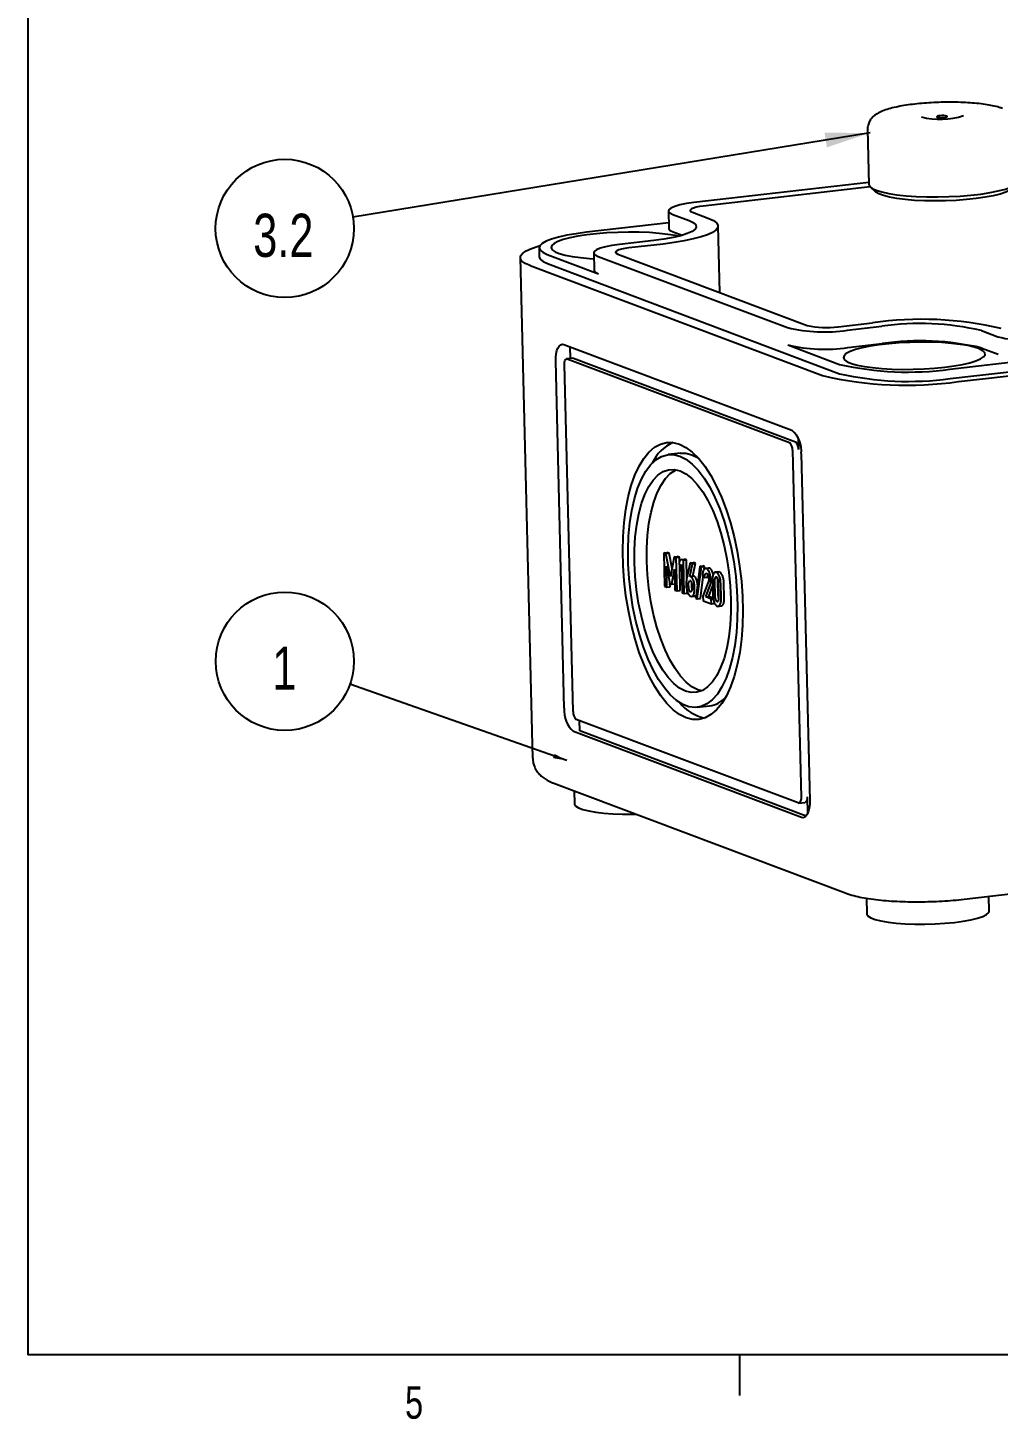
# Paper-space layout 'Layout1' of a CAD drawing. Extents: x 0.3 to 10.8, y 0.2 to 8.2.
# Drawn here: x 0.33 to 3.139, y 0.206 to 4.233 of the extents above; entities that cross this region are included whole.
import ezdxf

# ---------------------------------------------------------------- set-up
doc = ezdxf.new("R2010")
doc.units = 0
doc.header["$MEASUREMENT"] = 0
doc.linetypes.add('SLD-SOLID', pattern=[0])
doc.layers.get('0').update_dxf_attribs({"linetype": 'CONTINUOUS'})
doc.layers.add('FORMAT', color=7, linetype='SLD-SOLID')
doc.layers.add('SLD-0', color=7, linetype='SLD-SOLID')
doc.styles.add('SLDTEXTSTYLE1', font='TXT', dxfattribs={"width": 0.75})
doc.dimstyles.new('SLDDIMSTYLE0', dxfattribs={"dimtxt": 0.18, "dimasz": 0.13, "dimexe": 0, "dimexo": 0.0625, "dimgap": 0, "dimtad": 0, "dimtih": 1, "dimtoh": 1, "dimdec": 0, "dimrnd": 1e-09, "dimzin": 0, "dimtxsty": 'STANDARD', "dimsah": 1, "dimcen": 0.09, "dimazin": 3, "dimtfac": 0.13, "dimtdec": 0, "dimtofl": 0, "dimtmove": 0, "dimatfit": 3, "dimtolj": 1, "dimtzin": 0})
doc.dimstyles.new('SLDDIMSTYLE1', dxfattribs={"dimtxt": 0.18, "dimasz": 0.04, "dimexe": 0, "dimexo": 0.0625, "dimgap": 0, "dimtad": 0, "dimtih": 1, "dimtoh": 1, "dimdec": 0, "dimrnd": 1e-09, "dimzin": 0, "dimtxsty": 'STANDARD', "dimblk1": 'DOT', "dimblk2": 'DOT', "dimsah": 1, "dimcen": 0.09, "dimazin": 3, "dimtfac": 0.04, "dimtdec": 0, "dimtofl": 0, "dimtmove": 0, "dimatfit": 3, "dimtolj": 1, "dimtzin": 0})

# ---------------------------------------------------------------- blocks, each defined once
blk = doc.blocks.new('SW_NOTE_5')
at = {"layer": 'SLD-0', "color": 0}
blk.add_circle((-0.1887, 0.0664), 0.2001, dxfattribs=at)
at = {"layer": 'SLD-0', "color": 0, "insert": (-0.19, 0.109), "char_height": 0.125, "attachment_point": 2, "style": 'SLDTEXTSTYLE1'}
blk.add_mtext('1', dxfattribs=at)
blk = doc.blocks.new('_DOT')
at = {"color": 0, "linetype": 'BYBLOCK'}
blk.add_line((-0.5, 0), (-1, 0), dxfattribs=at)
at = {"color": 0, "linetype": 'BYBLOCK', "const_width": 0.5}
blk.add_lwpolyline([(-0.25, 0, 1), (0.25, 0, 1)], format="xyb", close=True, dxfattribs=at)
blk = doc.blocks.new('SW_NOTE_7')
at = {"layer": 'SLD-0', "color": 0}
blk.add_circle((-0.1975, -0.0322), 0.2001, dxfattribs=at)
at = {"layer": 'SLD-0', "color": 0, "insert": (-0.2016, 0.0103), "char_height": 0.125, "attachment_point": 2, "style": 'SLDTEXTSTYLE1'}
blk.add_mtext('3.2', dxfattribs=at)

psp = doc.layouts.get("Layout1")

# ---------------------------------------------------------------- linework, layer by layer
at = {"color": 7, "linetype": 'SLD-SOLID'}
for p, q in [((2.7609, 3.9393), (2.7648, 3.7802)), ((2.7647, 3.7855), (2.2582, 3.7275)), ((2.7687, 3.7727), (2.2853, 3.7173)), ((2.7691, 3.7723), (2.7842, 3.7585)), ((2.1851, 3.6687), (1.9468, 3.6414)), ((2.1842, 3.7032), (2.1854, 3.653)), ((2.1968, 3.693), (2.2442, 3.6752)), ((2.2537, 3.6995), (2.3011, 3.6817)), ((2.1981, 3.6428), (2.2244, 3.6329)), ((2.333, 3.4673), (2.3282, 3.6597)), ((1.8099, 3.5966), (1.8106, 3.5696)), ((2.1418, 3.6178), (2.0423, 3.6064)), ((2.1689, 3.6076), (2.0694, 3.5962)), ((1.7555, 3.5682), (1.7913, 2.1193)), ((1.7841, 3.545), (2.6302, 3.2266)), ((1.8332, 3.5777), (1.9821, 3.5217)), ((1.8339, 3.5507), (2.68, 3.2323)), ((1.9683, 3.5821), (1.9695, 3.5319)), ((1.9809, 3.5719), (2.5291, 3.3656)), ((2.0377, 3.5784), (2.586, 3.3721)), ((2.9999, 3.2183), (5.8072, 3.5399)), ((3.0236, 3.2094), (5.8309, 3.531)), ((2.6752, 3.3682), (2.7747, 3.3796)), ((2.7022, 3.358), (2.8017, 3.3694)), ((3.0903, 3.3568), (3.1376, 3.339)), ((1.882, 3.3168), (2.5419, 3.0684)), ((1.9008, 3.2765), (1.9, 3.31)), ((2.5304, 3.3154), (2.6793, 3.2593)), ((2.7035, 3.3078), (2.803, 3.3192)), ((3.0915, 3.3066), (3.1389, 3.2887)), ((1.8829, 2.2638), (1.858, 3.2684)), ((1.9074, 3.2772), (1.8896, 3.2752)), ((1.8914, 3.2749), (2.5344, 3.033)), ((1.9092, 3.277), (2.5522, 3.035)), ((2.9993, 3.2453), (3.312, 3.2812)), ((1.9083, 2.2542), (1.8834, 3.2588)), ((2.5603, 3.0446), (2.5611, 3.0125)), ((2.2195, 3.0021), (2.1839, 2.9981)), ((2.2524, 2.9977), (2.2702, 2.9888)), ((2.5434, 3.0105), (2.5682, 2.0059)), ((2.5687, 3.0009), (2.5936, 1.9963)), ((2.171, 2.7137), (2.1801, 2.7147)), ((2.171, 2.7137), (2.1734, 2.6172)), ((2.1771, 2.7114), (2.171, 2.7137)), ((2.1771, 2.7114), (2.1861, 2.7124)), ((2.1908, 2.6439), (2.1771, 2.7114)), ((2.1861, 2.7124), (2.1801, 2.7147)), ((2.1951, 2.6683), (2.1861, 2.7124)), ((2.2011, 2.7024), (2.1908, 2.6439)), ((2.2011, 2.7024), (2.2101, 2.7034)), ((2.2071, 2.7001), (2.2011, 2.7024)), ((2.2071, 2.7001), (2.2162, 2.7011)), ((2.2095, 2.6036), (2.2071, 2.7001)), ((2.2162, 2.7011), (2.2101, 2.7034)), ((2.2165, 2.688), (2.2162, 2.7011)), ((2.1783, 2.675), (2.1885, 2.6252)), ((2.1798, 2.6148), (2.1783, 2.675)), ((2.1938, 2.6231), (2.2015, 2.6663)), ((2.2015, 2.6663), (2.2031, 2.606)), ((2.2215, 2.6947), (2.2158, 2.687)), ((2.2158, 2.687), (2.2161, 2.6722)), ((2.2161, 2.6722), (2.2219, 2.68)), ((2.2161, 2.6722), (2.2221, 2.6729)), ((2.2186, 2.6046), (2.2169, 2.6723)), ((2.2215, 2.6947), (2.2306, 2.6957)), ((2.2276, 2.6924), (2.2215, 2.6947)), ((2.2219, 2.68), (2.2239, 2.598)), ((2.2276, 2.6924), (2.2367, 2.6934)), ((2.23, 2.5957), (2.2276, 2.6924)), ((2.2367, 2.6934), (2.2306, 2.6957)), ((2.2379, 2.6423), (2.2367, 2.6934)), ((2.247, 2.685), (2.2369, 2.6373)), ((2.2459, 2.6449), (2.2537, 2.6824)), ((2.247, 2.685), (2.256, 2.686)), ((2.2537, 2.6824), (2.247, 2.685)), ((2.2537, 2.6824), (2.2627, 2.6835)), ((2.255, 2.6461), (2.2627, 2.6835)), ((2.2627, 2.6835), (2.256, 2.686)), ((2.2752, 2.6754), (2.2634, 2.5825)), ((2.268, 2.5808), (2.2798, 2.6736)), ((2.2752, 2.6754), (2.2842, 2.6764)), ((2.2798, 2.6736), (2.2752, 2.6754)), ((2.2798, 2.6736), (2.2888, 2.6746)), ((2.2888, 2.6746), (2.2842, 2.6764)), ((2.2877, 2.6658), (2.2888, 2.6746)), ((2.3016, 2.6698), (2.2904, 2.6685)), ((2.303, 2.6693), (2.3006, 2.669)), ((2.3134, 2.6532), (2.312, 2.6579)), ((2.3305, 2.6589), (2.3193, 2.6576)), ((2.3321, 2.6584), (2.3295, 2.6581)), ((2.1885, 2.6252), (2.1938, 2.6231)), ((2.1889, 2.6158), (2.1886, 2.6251)), ((2.1938, 2.6231), (2.2026, 2.6242)), ((2.2448, 2.6331), (2.2432, 2.6311)), ((2.2474, 2.6334), (2.246, 2.6332)), ((2.2561, 2.6463), (2.2471, 2.6452)), ((2.2771, 2.5818), (2.285, 2.6441)), ((2.2828, 2.6449), (2.2889, 2.6426)), ((2.2996, 2.6293), (2.2842, 2.5883)), ((2.2889, 2.6426), (2.2979, 2.6437)), ((2.2922, 2.5861), (2.3049, 2.62)), ((2.2979, 2.6437), (2.2985, 2.6497)), ((2.3117, 2.634), (2.3128, 2.5914)), ((2.3178, 2.631), (2.3188, 2.59)), ((2.3268, 2.632), (2.3278, 2.591)), ((2.3307, 2.5855), (2.3297, 2.6265)), ((2.3368, 2.5824), (2.3357, 2.625)), ((2.3458, 2.5834), (2.3448, 2.626)), ((2.1734, 2.6172), (2.1798, 2.6148)), ((2.1798, 2.6148), (2.1889, 2.6158)), ((2.2031, 2.606), (2.2095, 2.6036)), ((2.2095, 2.6036), (2.2186, 2.6046)), ((2.2239, 2.598), (2.23, 2.5957)), ((2.23, 2.5957), (2.2391, 2.5967)), ((2.2391, 2.5967), (2.2389, 2.6018)), ((2.2499, 2.5874), (2.2612, 2.5887)), ((2.2634, 2.5825), (2.268, 2.5808)), ((2.268, 2.5808), (2.2771, 2.5818)), ((2.2842, 2.5883), (2.2846, 2.5753)), ((2.2922, 2.5861), (2.3012, 2.5872)), ((2.3083, 2.58), (2.2922, 2.5861)), ((2.3012, 2.5872), (2.3122, 2.6164)), ((2.3135, 2.5825), (2.3012, 2.5872)), ((2.3083, 2.58), (2.3138, 2.5807)), ((2.3087, 2.5663), (2.3083, 2.58)), ((2.2846, 2.5753), (2.3087, 2.5663)), ((2.3087, 2.5663), (2.3177, 2.5673)), ((2.327, 2.5587), (2.3383, 2.5599)), ((2.2677, 2.2666), (2.3033, 2.2707)), ((2.5602, 1.9898), (1.9172, 2.2317)), ((1.9275, 2.1983), (1.9267, 2.2281)), ((2.5696, 1.9479), (1.9097, 2.1963)), ((2.5829, 1.9517), (1.9275, 2.1983)), ((1.8525, 2.0469), (2.6986, 1.7285)), ((1.9118, 2.0246), (1.9127, 1.987)), ((3.0408, 1.7113), (5.8481, 2.033)), ((2.562, 1.9895), (2.5798, 1.9916)), ((2.586, 2.0079), (2.5872, 1.9582)), ((2.7577, 1.7139), (2.7588, 1.6686)), ((3.113, 1.6774), (3.112, 1.7195))]:
    psp.add_line(p, q, dxfattribs=at)
at = {"color": 7, "linetype": 'SLD-SOLID', "flags": 128}
for points in [[(2.9901, 3.978), (2.9866, 3.9788), (2.9816, 3.9793), (2.9758, 3.9793), (2.9701, 3.9789), (2.9654, 3.9781), (2.9624, 3.9771), (2.9616, 3.976), (2.963, 3.9749), (2.9665, 3.9741), (2.9715, 3.9737), (2.9773, 3.9736), (2.983, 3.9741), (2.9877, 3.9748), (2.9907, 3.9759), (2.9915, 3.977), (2.9901, 3.978)], [(2.7648, 3.7802), (2.7671, 3.7745), (2.7741, 3.7686), (2.7858, 3.7632), (2.8019, 3.7582), (2.822, 3.7538), (2.8456, 3.7502), (2.8722, 3.7473), (2.9013, 3.7453), (2.9322, 3.7442), (2.9642, 3.744), (2.9965, 3.7448), (3.0285, 3.7464), (3.0595, 3.749), (3.0887, 3.7523), (3.1155, 3.7564), (3.1393, 3.7611), (3.1596, 3.7664), (3.1759, 3.7721), (3.1879, 3.7781), (3.1952, 3.7843), (3.1978, 3.7905), (3.1978, 3.7909)], [(3.1795, 3.7683), (3.1728, 3.7632), (3.1608, 3.7575), (3.1446, 3.7521), (3.1247, 3.7472), (3.1013, 3.7428), (3.0752, 3.7391), (3.0468, 3.7361), (3.017, 3.7339), (2.9863, 3.7326), (2.9555, 3.7321), (2.9253, 3.7326), (2.8964, 3.734), (2.8695, 3.7363), (2.8453, 3.7393), (2.8243, 3.7431), (2.8069, 3.7476), (2.7936, 3.7525), (2.7848, 3.758), (2.7842, 3.7585)], [(2.2582, 3.7275), (2.2364, 3.7244), (2.2176, 3.7207), (2.2025, 3.7165), (2.1917, 3.7118), (2.1856, 3.7069), (2.1844, 3.7021), (2.1882, 3.6974), (2.1968, 3.693)], [(2.2853, 3.7173), (2.2741, 3.7157), (2.2644, 3.7138), (2.2566, 3.7116), (2.251, 3.7092), (2.2479, 3.7067), (2.2473, 3.7042), (2.2492, 3.7018), (2.2537, 3.6995)], [(2.2442, 3.6752), (2.2564, 3.6694), (2.2634, 3.6633), (2.2651, 3.6568), (2.2616, 3.6503), (2.2528, 3.6439), (2.2389, 3.6376), (2.2204, 3.6317), (2.1977, 3.6264), (2.1712, 3.6217), (2.1418, 3.6178)], [(2.3011, 3.6817), (2.3146, 3.6755), (2.3236, 3.669), (2.3278, 3.6622), (2.3273, 3.6552), (2.3221, 3.6482), (2.3121, 3.6413), (2.2977, 3.6345), (2.2789, 3.6281), (2.2563, 3.6221), (2.2301, 3.6166), (2.2008, 3.6117), (2.1689, 3.6076)], [(1.9468, 3.6414), (1.917, 3.6375), (1.8899, 3.6328), (1.8661, 3.6276), (1.846, 3.6218), (1.83, 3.6156), (1.8186, 3.6092), (1.8118, 3.6027), (1.8099, 3.5961), (1.8129, 3.5897), (1.8207, 3.5835), (1.8332, 3.5777)], [(2.2136, 3.63), (2.2051, 3.6318), (2.1829, 3.6355), (2.1575, 3.6384), (2.1295, 3.6405), (2.0998, 3.6416), (2.0688, 3.6419), (2.0374, 3.6413), (2.0063, 3.6397), (1.9763, 3.6373), (1.9479, 3.634), (1.922, 3.63), (1.899, 3.6254), (1.8796, 3.6202), (1.8642, 3.6147), (1.8532, 3.6088), (1.8467, 3.6028), (1.845, 3.5968), (1.8481, 3.5909), (1.856, 3.5853), (1.8684, 3.5801), (1.8851, 3.5754), (1.9056, 3.5714), (1.9295, 3.5681), (1.9562, 3.5656), (1.9687, 3.5648)], [(2.1854, 3.653), (2.1856, 3.6518), (2.1894, 3.6471), (2.1981, 3.6428)], [(1.7841, 3.545), (1.7699, 3.5515), (1.7604, 3.5584), (1.7559, 3.5656), (1.7564, 3.5729), (1.762, 3.5804), (1.7725, 3.5877), (1.7877, 3.5948), (1.8075, 3.6016), (1.812, 3.6029)], [(2.0423, 3.6064), (2.0205, 3.6033), (2.0017, 3.5996), (1.9866, 3.5954), (1.9758, 3.5907), (1.9696, 3.5859), (1.9685, 3.581), (1.9723, 3.5763), (1.9809, 3.5719)], [(2.0694, 3.5962), (2.0582, 3.5946), (2.0485, 3.5927), (2.0407, 3.5905), (2.0351, 3.5881), (2.0319, 3.5856), (2.0313, 3.5831), (2.0333, 3.5807), (2.0377, 3.5784)], [(1.8106, 3.5696), (1.8106, 3.5691), (1.8136, 3.5626), (1.8214, 3.5565), (1.8339, 3.5507)], [(1.9695, 3.5319), (1.9697, 3.5308), (1.9735, 3.526), (1.9821, 3.5217)], [(1.858, 3.2684), (1.8583, 3.2795), (1.8594, 3.2898), (1.8615, 3.2989), (1.8645, 3.3065), (1.8681, 3.3123), (1.8724, 3.316), (1.8771, 3.3175), (1.882, 3.3168)], [(2.9842, 3.251), (3.0114, 3.2546), (3.0359, 3.259), (3.0572, 3.2639), (3.0746, 3.2692), (3.0879, 3.275), (3.0967, 3.2809), (3.1008, 3.287), (3.1001, 3.2929), (3.0946, 3.2987), (3.0844, 3.3041), (3.0698, 3.309), (3.0512, 3.3134), (3.0289, 3.3171), (3.0035, 3.32), (2.9756, 3.3221), (2.9458, 3.3233), (2.9149, 3.3235), (2.8835, 3.3229), (2.8524, 3.3213), (2.8223, 3.3189), (2.794, 3.3156), (2.768, 3.3116), (2.7451, 3.307), (2.7257, 3.3019), (2.7103, 3.2963), (2.6992, 3.2904), (2.6928, 3.2844), (2.6911, 3.2784), (2.6942, 3.2725), (2.7021, 3.2669), (2.7145, 3.2617), (2.7311, 3.257), (2.7516, 3.253), (2.7755, 3.2497), (2.8023, 3.2472), (2.8312, 3.2456), (2.8616, 3.2448), (2.8929, 3.245), (2.9242, 3.2462), (2.9549, 3.2482), (2.9842, 3.251)], [(1.8834, 3.2588), (1.8835, 3.2625), (1.8839, 3.266), (1.8846, 3.269), (1.8856, 3.2715), (1.8868, 3.2735), (1.8882, 3.2747), (1.8898, 3.2752), (1.8914, 3.2749)], [(1.9074, 3.2772), (1.9075, 3.2772), (1.9092, 3.277)], [(2.216, 3.0284), (2.2348, 3.019), (2.2535, 3.0051), (2.2719, 2.9868), (2.2898, 2.9644), (2.3068, 2.938), (2.323, 2.9081), (2.338, 2.875), (2.3517, 2.839), (2.3639, 2.8006), (2.3745, 2.7602), (2.3833, 2.7183), (2.3903, 2.6754), (2.3954, 2.632), (2.3985, 2.5886), (2.3995, 2.5457), (2.3986, 2.5039), (2.3956, 2.4635), (2.3906, 2.4251), (2.3836, 2.3892), (2.3749, 2.3561), (2.3644, 2.3262), (2.3522, 2.2999), (2.3386, 2.2776), (2.3236, 2.2594), (2.3075, 2.2455), (2.2905, 2.2362), (2.2727, 2.2315), (2.2543, 2.2316), (2.2356, 2.2363), (2.2168, 2.2457), (2.1981, 2.2596), (2.1797, 2.2779), (2.1619, 2.3003), (2.1448, 2.3266), (2.1287, 2.3566), (2.1137, 2.3897), (2.1, 2.4257), (2.0878, 2.4641), (2.0772, 2.5045), (2.0683, 2.5464), (2.0613, 2.5893), (2.0562, 2.6327), (2.0532, 2.6761), (2.0521, 2.719), (2.0531, 2.7608), (2.0561, 2.8012), (2.0611, 2.8396), (2.068, 2.8755), (2.0768, 2.9086), (2.0873, 2.9385), (2.0994, 2.9648), (2.1131, 2.9871), (2.128, 3.0053), (2.1441, 3.0192), (2.1612, 3.0285), (2.179, 3.0332), (2.1973, 3.0331), (2.216, 3.0284)], [(2.2169, 2.9936), (2.235, 2.9845), (2.2529, 2.9707), (2.2706, 2.9526), (2.2876, 2.9303), (2.3038, 2.9041), (2.319, 2.8743), (2.333, 2.8414), (2.3456, 2.8058), (2.3567, 2.7679), (2.366, 2.7283), (2.3735, 2.6874), (2.3791, 2.6457), (2.3827, 2.6039), (2.3842, 2.5625), (2.3837, 2.522), (2.3811, 2.4829), (2.3765, 2.4458), (2.3699, 2.4111), (2.3615, 2.3793), (2.3512, 2.3508), (2.3394, 2.3259), (2.326, 2.3051), (2.3114, 2.2885), (2.2956, 2.2764), (2.279, 2.2689), (2.2616, 2.2662), (2.2438, 2.2683), (2.2257, 2.2751), (2.2076, 2.2865), (2.1898, 2.3025), (2.1725, 2.3228), (2.1558, 2.3471), (2.1401, 2.3751), (2.1254, 2.4064), (2.1121, 2.4408), (2.1003, 2.4776), (2.0901, 2.5164), (2.0816, 2.5568), (2.0751, 2.5981), (2.0705, 2.6399), (2.0679, 2.6815), (2.0674, 2.7226), (2.069, 2.7624), (2.0726, 2.8006), (2.0782, 2.8366), (2.0857, 2.8699), (2.0951, 2.9001), (2.1061, 2.9268), (2.1187, 2.9497), (2.1328, 2.9685), (2.148, 2.9828), (2.1642, 2.9926), (2.1813, 2.9977), (2.1989, 2.998), (2.2169, 2.9936)], [(2.2195, 3.0021), (2.2344, 3.0021), (2.2524, 2.9977)], [(2.2179, 2.9511), (2.2348, 2.9425), (2.2516, 2.9293), (2.2679, 2.9118), (2.2837, 2.8902), (2.2986, 2.8648), (2.3125, 2.8361), (2.3251, 2.8044), (2.3362, 2.7702), (2.3458, 2.734), (2.3535, 2.6963), (2.3595, 2.6576), (2.3634, 2.6186), (2.3654, 2.5798), (2.3653, 2.5418), (2.3632, 2.5051), (2.3591, 2.4702), (2.3531, 2.4377), (2.3452, 2.408), (2.3355, 2.3816), (2.3243, 2.3589), (2.3116, 2.3402), (2.2977, 2.3257), (2.2827, 2.3157), (2.2669, 2.3103), (2.2505, 2.3096), (2.2337, 2.3136), (2.2168, 2.3222), (2.2001, 2.3354), (2.1837, 2.3529), (2.1679, 2.3745), (2.153, 2.3999), (2.1391, 2.4286), (2.1266, 2.4603), (2.1154, 2.4945), (2.1059, 2.5307), (2.0981, 2.5684), (2.0922, 2.6071), (2.0882, 2.6461), (2.0862, 2.6849), (2.0863, 2.7229), (2.0884, 2.7596), (2.0925, 2.7945), (2.0985, 2.827), (2.1064, 2.8567), (2.1161, 2.883), (2.1273, 2.9058), (2.14, 2.9245), (2.154, 2.939), (2.1689, 2.949), (2.1848, 2.9544), (2.2012, 2.9551), (2.2179, 2.9511)], [(2.2802, 2.3145), (2.2692, 2.3177), (2.2524, 2.3263), (2.2356, 2.3395), (2.2192, 2.357), (2.2035, 2.3786), (2.1885, 2.4039), (2.1747, 2.4327), (2.1621, 2.4644), (2.1509, 2.4986), (2.1414, 2.5348), (2.1336, 2.5725), (2.1277, 2.6111), (2.1237, 2.6501), (2.1218, 2.689), (2.1218, 2.727), (2.1239, 2.7637), (2.128, 2.7986), (2.1341, 2.8311), (2.142, 2.8607), (2.1516, 2.8871), (2.1629, 2.9099), (2.1756, 2.9286), (2.1895, 2.9431), (2.2045, 2.9531), (2.2069, 2.9543)], [(1.9127, 1.987), (1.9128, 1.9861), (1.9162, 1.9806), (1.9242, 1.9755), (1.9368, 1.9707), (1.9535, 1.9666), (1.974, 1.9631), (1.9976, 1.9604), (2.0238, 1.9585), (2.0517, 1.9575), (2.0807, 1.9574), (2.0898, 1.9576)], [(2.5682, 2.0059), (2.5681, 2.0022), (2.5677, 1.9987), (2.567, 1.9957), (2.5661, 1.9932), (2.5648, 1.9912), (2.5634, 1.99), (2.5619, 1.9895), (2.5602, 1.9898)], [(2.5936, 1.9963), (2.5934, 1.9852), (2.5922, 1.9749), (2.5901, 1.9657), (2.5872, 1.9582), (2.5835, 1.9524), (2.5792, 1.9487), (2.5746, 1.9472), (2.5696, 1.9479)], [(2.586, 2.0079), (2.5859, 2.0042), (2.5855, 2.0008), (2.5848, 1.9977), (2.5838, 1.9952), (2.5826, 1.9933), (2.5812, 1.992), (2.5798, 1.9916)], [(2.7588, 1.6686), (2.7589, 1.6677), (2.7622, 1.6623), (2.7703, 1.6571), (2.7828, 1.6524), (2.7996, 1.6482), (2.8201, 1.6447), (2.8437, 1.642), (2.8698, 1.6401), (2.8978, 1.6391), (2.9268, 1.6391), (2.956, 1.6399), (2.9847, 1.6417), (3.0121, 1.6443)], [(3.0121, 1.6443), (3.0373, 1.6477), (3.0599, 1.6518), (3.079, 1.6565), (3.0942, 1.6616), (3.1051, 1.6671), (3.1114, 1.6726), (3.113, 1.6774)]]:
    psp.add_lwpolyline(points, dxfattribs=at)
at = {"color": 7, "linetype": 'SLD-SOLID'}
for centre, radius, start, end in [((2.9711, 4.1776), 0.2091, 254.8853, 288.7967), ((2.9174, 2.3775), 1.0122, 76.8823, 98.1049), ((2.6359, 3.8238), 0.4705, 256.8823, 278.1049), ((2.641, 3.6082), 0.2424, 256.8823, 278.1049), ((2.9127, 2.6018), 0.7756, 76.7637, 98.2236), ((2.6372, 3.7736), 0.4705, 256.8823, 278.1049), ((2.9139, 2.5516), 0.7756, 76.7637, 98.2236), ((3.2444, 3.7972), 0.4705, 256.8823, 278.1049), ((2.8729, 4.268), 1.0693, 256.8823, 278.1049), ((2.8775, 4.1255), 0.8886, 257.1109, 277.8764), ((2.8782, 4.0985), 0.8886, 257.1109, 277.8764), ((2.4895, 3.0085), 0.0796, 354.5014, 48.8264), ((2.2467, 2.9231), 0.1202, 113.9431, 155.2088), ((2.517, 3.013), 0.0265, 354.5014, 48.8264), ((2.5347, 3.015), 0.0265, 354.5014, 48.8264), ((1.9621, 2.2562), 0.0796, 174.5014, 228.8264), ((2.3151, 2.359), 0.126, 218.8432, 258.1498), ((2.2912, 2.3497), 0.08, 278.7067, 316.992), ((1.9347, 2.2517), 0.0265, 174.5014, 228.8264)]:
    psp.add_arc(centre, radius, start, end, dxfattribs=at)
for points, knots in [([(3.1511, 3.9999), (3.1481, 4.0009), (3.1394, 4.004), (3.1234, 4.0079), (3.1016, 4.0118), (3.0775, 4.0147), (3.0511, 4.0167), (3.0236, 4.0179), (2.9952, 4.0182), (2.9666, 4.0177), (2.9382, 4.0163), (2.9105, 4.0141), (2.8842, 4.0111), (2.8596, 4.0073), (2.8371, 4.0028), (2.8167, 3.9973), (2.7996, 3.991), (2.7864, 3.9839), (2.7762, 3.9759), (2.7682, 3.9665), (2.7628, 3.9549), (2.7603, 3.9452), (2.7611, 3.9401), (2.7612, 3.9393)], [0, 0, 0, 0, 0.0299579, 0.0880255, 0.1427386, 0.2001396, 0.2558758, 0.3107683, 0.3652327, 0.4195051, 0.473753, 0.5280883, 0.5826709, 0.6377344, 0.6936693, 0.7512457, 0.8122834, 0.8632738, 0.8990035, 0.9318933, 0.9633553, 0.9944335, 1, 1, 1, 1]), ([(2.9628, 3.9773), (2.9626, 3.9772), (2.962, 3.9769), (2.962, 3.9769), (2.962, 3.9769)], [0, 0, 0, 0, 0.463998, 1, 1, 1, 1]), ([(2.9911, 3.9777), (2.9911, 3.9776), (2.9911, 3.9776), (2.9909, 3.9777), (2.9908, 3.9777)], [0, 0, 0, 0, 0.716886, 1, 1, 1, 1]), ([(2.2859, 2.6633), (2.2848, 2.6605), (2.2829, 2.6555), (2.2829, 2.6482), (2.2828, 2.6449)], [0, 0, 0, 0, 0.552983, 1, 1, 1, 1]), ([(2.2939, 2.6683), (2.2922, 2.6685), (2.2891, 2.6689), (2.2869, 2.665), (2.2859, 2.6633)], [0, 0, 0, 0, 0.552645, 1, 1, 1, 1]), ([(2.3029, 2.6568), (2.3014, 2.66), (2.2987, 2.6657), (2.2954, 2.6675), (2.2939, 2.6683)], [0, 0, 0, 0, 0.550797, 1, 1, 1, 1]), ([(2.312, 2.6579), (2.3105, 2.661), (2.3078, 2.6668), (2.3045, 2.6685), (2.303, 2.6693)], [0, 0, 0, 0, 0.550797, 1, 1, 1, 1]), ([(2.323, 2.6573), (2.3213, 2.6576), (2.3183, 2.658), (2.3159, 2.6547), (2.3149, 2.6532)], [0, 0, 0, 0, 0.5538263, 1, 1, 1, 1]), ([(2.3406, 2.648), (2.3391, 2.6508), (2.3365, 2.6559), (2.3334, 2.6576), (2.3321, 2.6584)], [0, 0, 0, 0, 0.563473, 1, 1, 1, 1]), ([(2.2369, 2.6373), (2.2364, 2.6347), (2.2356, 2.6298), (2.2356, 2.6243), (2.2356, 2.6218)], [0, 0, 0, 0, 0.55176, 1, 1, 1, 1]), ([(2.2356, 2.6218), (2.2359, 2.617), (2.2364, 2.6087), (2.2388, 2.6017), (2.2398, 2.5988)], [0, 0, 0, 0, 0.584219, 1, 1, 1, 1]), ([(2.2432, 2.6311), (2.2429, 2.6304), (2.2423, 2.6289), (2.2417, 2.6251), (2.2417, 2.6218), (2.2417, 2.6198)], [0, 0, 0, 0, 0.249319, 0.515227, 1, 1, 1, 1]), ([(2.2417, 2.6198), (2.2418, 2.6179), (2.2419, 2.6146), (2.2427, 2.6099), (2.2439, 2.6058), (2.2459, 2.6028), (2.2474, 2.602), (2.2482, 2.6016)], [0, 0, 0, 0, 0.224089, 0.411305, 0.576651, 0.771828, 1, 1, 1, 1]), ([(2.2491, 2.6449), (2.2485, 2.6451), (2.2474, 2.6454), (2.2464, 2.645), (2.2459, 2.6449)], [0, 0, 0, 0, 0.597816, 1, 1, 1, 1]), ([(2.2518, 2.6279), (2.251, 2.6294), (2.2497, 2.6321), (2.2481, 2.633), (2.2474, 2.6334)], [0, 0, 0, 0, 0.552968, 1, 1, 1, 1]), ([(2.2563, 2.6358), (2.2551, 2.6383), (2.2529, 2.6428), (2.2503, 2.6443), (2.2491, 2.6449)], [0, 0, 0, 0, 0.567283, 1, 1, 1, 1]), ([(2.2511, 2.6282), (2.251, 2.6278), (2.2506, 2.6256), (2.2507, 2.6229), (2.2507, 2.6208)], [0, 0, 0, 0, 0.186122, 1, 1, 1, 1]), ([(2.2507, 2.6208), (2.2508, 2.619), (2.2509, 2.6156), (2.2517, 2.611), (2.2525, 2.6079), (2.2532, 2.6069), (2.2533, 2.6067)], [0, 0, 0, 0, 0.367322, 0.674202, 0.945234, 1, 1, 1, 1]), ([(2.2539, 2.6152), (2.2537, 2.6179), (2.2535, 2.6224), (2.2523, 2.6263), (2.2518, 2.6279)], [0, 0, 0, 0, 0.606589, 1, 1, 1, 1]), ([(2.2582, 2.646), (2.2575, 2.6462), (2.2568, 2.6465), (2.2561, 2.6463), (2.2561, 2.6462)], [0, 0, 0, 0, 0.943851, 1, 1, 1, 1]), ([(2.2599, 2.6141), (2.2597, 2.6188), (2.2594, 2.6265), (2.2572, 2.6332), (2.2563, 2.6358)], [0, 0, 0, 0, 0.610023, 1, 1, 1, 1]), ([(2.2653, 2.6368), (2.2641, 2.6393), (2.2619, 2.6438), (2.2593, 2.6453), (2.2582, 2.646)], [0, 0, 0, 0, 0.567283, 1, 1, 1, 1]), ([(2.2683, 2.6215), (2.2682, 2.624), (2.2679, 2.6295), (2.2662, 2.6342), (2.2653, 2.6368)], [0, 0, 0, 0, 0.457141, 1, 1, 1, 1]), ([(2.2889, 2.6426), (2.289, 2.6448), (2.2891, 2.6486), (2.2902, 2.651), (2.2906, 2.6521)], [0, 0, 0, 0, 0.579836, 1, 1, 1, 1]), ([(2.2906, 2.6521), (2.2913, 2.653), (2.2925, 2.6548), (2.294, 2.6544), (2.2947, 2.6543)], [0, 0, 0, 0, 0.553262, 1, 1, 1, 1]), ([(2.2947, 2.6543), (2.2952, 2.654), (2.2961, 2.6536), (2.2977, 2.6518), (2.2986, 2.6496), (2.2991, 2.6483)], [0, 0, 0, 0, 0.296539, 0.571027, 1, 1, 1, 1]), ([(2.2991, 2.6483), (2.2997, 2.6465), (2.3006, 2.6433), (2.3008, 2.6398), (2.3009, 2.6384)], [0, 0, 0, 0, 0.575433, 1, 1, 1, 1]), ([(2.3007, 2.634), (2.3006, 2.6331), (2.3003, 2.6314), (2.2999, 2.63), (2.2996, 2.6293)], [0, 0, 0, 0, 0.514252, 1, 1, 1, 1]), ([(2.3009, 2.6384), (2.3009, 2.6375), (2.3009, 2.636), (2.3008, 2.6346), (2.3007, 2.634)], [0, 0, 0, 0, 0.550128, 1, 1, 1, 1]), ([(2.307, 2.636), (2.3067, 2.6401), (2.3061, 2.6476), (2.3039, 2.654), (2.3029, 2.6568)], [0, 0, 0, 0, 0.557072, 1, 1, 1, 1]), ([(2.3049, 2.62), (2.3056, 2.6225), (2.3069, 2.6271), (2.3069, 2.6332), (2.307, 2.636)], [0, 0, 0, 0, 0.549017, 1, 1, 1, 1]), ([(2.3149, 2.6532), (2.3143, 2.652), (2.3131, 2.6496), (2.3118, 2.6431), (2.3117, 2.6376), (2.3117, 2.634)], [0, 0, 0, 0, 0.265434, 0.533144, 1, 1, 1, 1]), ([(2.3192, 2.6412), (2.3187, 2.6397), (2.3178, 2.6368), (2.3178, 2.6328), (2.3178, 2.631)], [0, 0, 0, 0, 0.524501, 1, 1, 1, 1]), ([(2.3234, 2.6435), (2.3224, 2.6437), (2.3208, 2.644), (2.3197, 2.642), (2.3192, 2.6412)], [0, 0, 0, 0, 0.577132, 1, 1, 1, 1]), ([(2.3315, 2.6469), (2.3301, 2.6498), (2.3275, 2.6549), (2.3244, 2.6566), (2.323, 2.6573)], [0, 0, 0, 0, 0.563473, 1, 1, 1, 1]), ([(2.3278, 2.638), (2.3271, 2.6395), (2.3257, 2.6423), (2.3241, 2.6431), (2.3234, 2.6435)], [0, 0, 0, 0, 0.541909, 1, 1, 1, 1]), ([(2.3273, 2.6387), (2.3272, 2.6383), (2.3267, 2.6364), (2.3268, 2.6339), (2.3268, 2.632)], [0, 0, 0, 0, 0.2342745, 1, 1, 1, 1]), ([(2.3297, 2.6265), (2.3296, 2.6289), (2.3294, 2.6329), (2.3282, 2.6365), (2.3278, 2.638)], [0, 0, 0, 0, 0.590177, 1, 1, 1, 1]), ([(2.3357, 2.625), (2.3356, 2.6274), (2.3354, 2.6318), (2.3342, 2.6396), (2.3326, 2.6442), (2.3315, 2.6469)], [0, 0, 0, 0, 0.306863, 0.584438, 1, 1, 1, 1]), ([(2.3448, 2.626), (2.3447, 2.6284), (2.3444, 2.6329), (2.3433, 2.6407), (2.3416, 2.6452), (2.3406, 2.648)], [0, 0, 0, 0, 0.306863, 0.584438, 1, 1, 1, 1]), ([(2.2398, 2.5988), (2.2413, 2.5958), (2.2438, 2.5905), (2.2469, 2.5887), (2.2482, 2.5879)], [0, 0, 0, 0, 0.571874, 1, 1, 1, 1]), ([(2.2482, 2.5879), (2.2499, 2.5877), (2.253, 2.5872), (2.2555, 2.5904), (2.2566, 2.5918)], [0, 0, 0, 0, 0.549745, 1, 1, 1, 1]), ([(2.2493, 2.6017), (2.2497, 2.6017), (2.2508, 2.6017), (2.2517, 2.6029), (2.2522, 2.6037)], [0, 0, 0, 0, 0.3646634, 1, 1, 1, 1]), ([(2.2522, 2.6037), (2.2525, 2.6043), (2.2532, 2.6056), (2.2539, 2.6096), (2.2539, 2.613), (2.2539, 2.6152)], [0, 0, 0, 0, 0.239593, 0.50051, 1, 1, 1, 1]), ([(2.2566, 2.5918), (2.2573, 2.593), (2.2586, 2.5956), (2.2599, 2.6033), (2.2599, 2.6098), (2.2599, 2.6141)], [0, 0, 0, 0, 0.2434842, 0.5058888, 1, 1, 1, 1]), ([(2.26, 2.5891), (2.2607, 2.5891), (2.2629, 2.5889), (2.2646, 2.5913), (2.2656, 2.5928)], [0, 0, 0, 0, 0.350884, 1, 1, 1, 1]), ([(2.3128, 2.5914), (2.3129, 2.5891), (2.3131, 2.5846), (2.3143, 2.5768), (2.3159, 2.5722), (2.3169, 2.5695)], [0, 0, 0, 0, 0.307512, 0.585665, 1, 1, 1, 1]), ([(2.3188, 2.59), (2.3189, 2.5875), (2.3191, 2.5835), (2.3202, 2.5799), (2.3207, 2.5784)], [0, 0, 0, 0, 0.594403, 1, 1, 1, 1]), ([(2.3207, 2.5784), (2.3214, 2.5769), (2.3228, 2.5741), (2.3244, 2.5733), (2.3251, 2.5729)], [0, 0, 0, 0, 0.5374141, 1, 1, 1, 1]), ([(2.3278, 2.591), (2.328, 2.5886), (2.3281, 2.5845), (2.3293, 2.5809), (2.3297, 2.5794)], [0, 0, 0, 0, 0.594403, 1, 1, 1, 1]), ([(2.3293, 2.5752), (2.3296, 2.5758), (2.3301, 2.5772), (2.3307, 2.5807), (2.3307, 2.5836), (2.3307, 2.5855)], [0, 0, 0, 0, 0.255795, 0.523307, 1, 1, 1, 1]), ([(2.3336, 2.5632), (2.3342, 2.5644), (2.3354, 2.5668), (2.3367, 2.5733), (2.3368, 2.5789), (2.3368, 2.5824)], [0, 0, 0, 0, 0.264523, 0.532723, 1, 1, 1, 1]), ([(2.3427, 2.5643), (2.3432, 2.5655), (2.3444, 2.5679), (2.3457, 2.5743), (2.3458, 2.5799), (2.3458, 2.5834)], [0, 0, 0, 0, 0.264523, 0.532723, 1, 1, 1, 1]), ([(2.3169, 2.5695), (2.3184, 2.5667), (2.321, 2.5616), (2.3241, 2.5599), (2.3255, 2.5592)], [0, 0, 0, 0, 0.561982, 1, 1, 1, 1]), ([(2.3251, 2.5729), (2.326, 2.5728), (2.3277, 2.5725), (2.3288, 2.5744), (2.3293, 2.5752)], [0, 0, 0, 0, 0.573337, 1, 1, 1, 1]), ([(2.3255, 2.5592), (2.3272, 2.5589), (2.3302, 2.5585), (2.3326, 2.5618), (2.3336, 2.5632)], [0, 0, 0, 0, 0.552863, 1, 1, 1, 1]), ([(2.3371, 2.5604), (2.3379, 2.5604), (2.34, 2.5602), (2.3416, 2.5627), (2.3427, 2.5643)], [0, 0, 0, 0, 0.36388, 1, 1, 1, 1]), ([(1.7919, 2.1195), (1.7918, 2.1172), (1.7915, 2.1094), (1.7953, 2.0967), (1.8022, 2.0831), (1.8113, 2.0719), (1.8218, 2.0627), (1.8342, 2.0548), (1.8445, 2.05), (1.8511, 2.0474), (1.8525, 2.0469)], [0, 0, 0, 0, 0.0570379, 0.1956976, 0.3278301, 0.4599492, 0.5992526, 0.7561283, 0.9479183, 1, 1, 1, 1]), ([(2.6986, 1.7285), (2.7021, 1.7272), (2.7127, 1.7235), (2.7316, 1.7186), (2.7569, 1.7138), (2.7844, 1.7099), (2.8143, 1.707), (2.8455, 1.705), (2.8777, 1.7039), (2.9106, 1.7037), (2.9438, 1.7043), (2.9768, 1.7058), (3.0095, 1.708), (3.0303, 1.7102), (3.0408, 1.7113)], [0, 0, 0, 0, 0.046931, 0.13981, 0.22657, 0.31755, 0.405275, 0.491256, 0.576272, 0.660755, 0.744984, 0.829172, 0.913465, 1, 1, 1, 1])]:
    psp.add_open_spline(points, degree=3, knots=knots, dxfattribs=at)
at = {"layer": 'SLD-0', "color": 7}
for p, q in [((0.3299, 8.1921), (0.3299, 0.3921)), ((10.6299, 0.3921), (0.3299, 0.3921)), ((2.3899, 0.3921), (2.3899, 0.2752))]:
    psp.add_line(p, q, dxfattribs=at)

# ---------------------------------------------------------------- block references
at = {"layer": 'SLD-0'}
for name, p in [('SW_NOTE_7', (1.2712, 3.6849)), ('SW_NOTE_5', (1.2625, 2.3335))]:
    psp.add_blockref(name, p, dxfattribs=at)

# ---------------------------------------------------------------- texts
at = {"layer": 'FORMAT', "insert": (1.422, 0.3014), "char_height": 0.0937, "attachment_point": 1, "style": 'SLDTEXTSTYLE1'}
psp.add_mtext('5', dxfattribs=at)

# ---------------------------------------------------------------- leaders
at = {"layer": 'SLD-0'}
for points, dimstyle in [([(2.7679, 3.9293), (1.2712, 3.6849)], 'SLDDIMSTYLE0'), ([(1.8902, 2.1125), (1.2625, 2.3335)], 'SLDDIMSTYLE1')]:
    psp.add_leader(points, dimstyle=dimstyle, dxfattribs=at)

doc.saveas('drawing.dxf')
